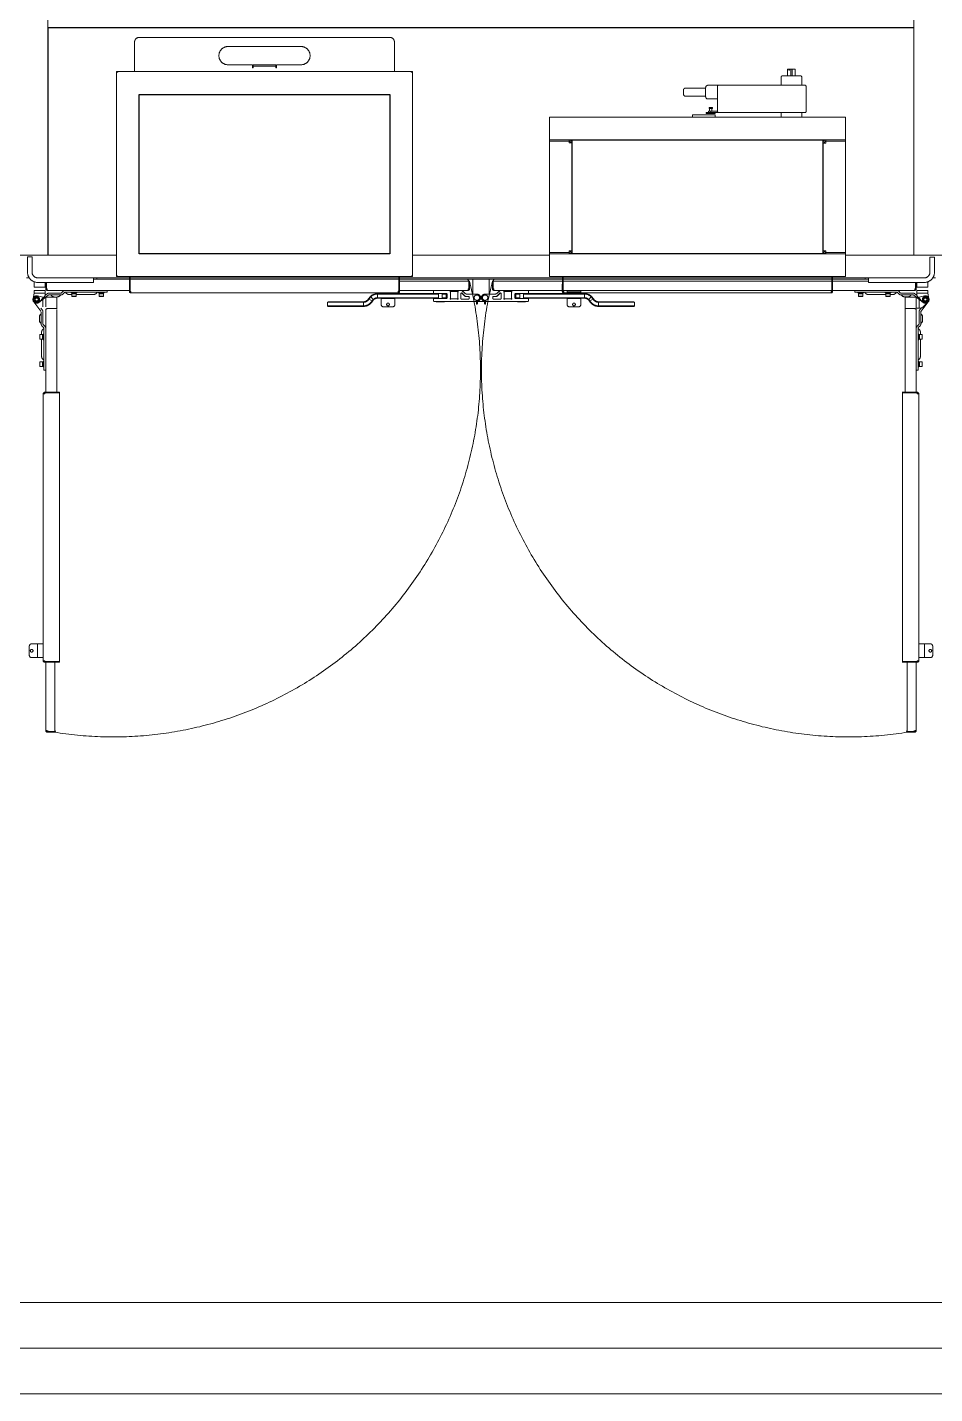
# Model space of a CAD drawing. Extents: x -681219 to -550379, y -242630 to -158199.
# Drawn here: x -578960 to -576969, y -212017 to -209017 of the extents above; entities that cross this region are included whole.
import ezdxf
from ezdxf.lldxf.tags import DXFTag

# ---------------------------------------------------------------- set-up
doc = ezdxf.new("R2010")
doc.units = 0
doc.header["$LTSCALE"] = 1000
doc.linetypes.add('DASHED2', pattern=[9.525, 6.35, -3.175])
doc.layers.get('0').update_dxf_attribs({"linetype": 'CONTINUOUS'})
for name, color, linetype, lineweight in [('famsun', 7, 'CONTINUOUS', 0), ('future', 4, 'DASHED2', 0), ('轴网_轴线', 1, 'CENTER2', 0)]:
    doc.layers.add(name, color=color, linetype=linetype, lineweight=lineweight)
doc.layers.add('interface', color=251, linetype='DASHED2')
tags = doc.linetypes.add('CENTER2', pattern=[28.575, 19.05, -3.175, 3.175, -3.175]).pattern_tags.tags
tags[10:11] = [DXFTag(74, 4), DXFTag(75, 0), DXFTag(340, '0'), DXFTag(46, 0.0), DXFTag(50, 0.0), DXFTag(44, 0.0), DXFTag(45, 0.0)]
tags[8:9] = [DXFTag(74, 4), DXFTag(75, 0), DXFTag(340, '0'), DXFTag(46, 0.0), DXFTag(50, 0.0), DXFTag(44, 0.0), DXFTag(45, 0.0)]
tags[6:7] = [DXFTag(74, 4), DXFTag(75, 0), DXFTag(340, '0'), DXFTag(46, 0.0), DXFTag(50, 0.0), DXFTag(44, 0.0), DXFTag(45, 0.0)]
tags[4:5] = [DXFTag(74, 4), DXFTag(75, 0), DXFTag(340, '0'), DXFTag(46, 0.0), DXFTag(50, 0.0), DXFTag(44, 0.0), DXFTag(45, 0.0)]

# ---------------------------------------------------------------- blocks, each defined once
blk = doc.blocks.new('轴网8FA15DC97FB90233')
at = {"layer": '轴网_轴线'}
blk.add_line((-1200, 15000), (44200, 15000), dxfattribs=at)
blk = doc.blocks.new('GZDH002B0002XY_A_GZDH2200×2-8_V_1', base_point=(8943.5, 57016.5))
at = {"color": 0, "linetype": 'ByBlock', "lineweight": -2}
for p, q in [((13947.4, 55746.2), (13947.4, 55216.2)), ((15847.4, 55746.1), (15847.4, 55216.1)), ((15847.4, 55716.1), (13947.4, 55716.2)), ((13947.4, 55708.2), (13947.9, 55708.7)), ((13947.9, 55715.2), (13947.9, 55216.2)), ((13947.9, 55715.2), (15846.9, 55715.1)), ((13954.4, 55715.2), (13955.4, 55716.2)), ((14027.4, 55716.2), (14027.4, 55715.2)), ((15767.4, 55715.1), (15767.4, 55716.1)), ((15839.4, 55716.1), (15840.4, 55715.1)), ((15846.9, 55715.1), (15846.9, 55216.1)), ((15846.9, 55708.6), (15847.4, 55708.1)), ((14137.4, 55619.2), (14137.4, 55684.2)), ((14147.4, 55694.2), (14697.4, 55694.2)), ((14707.4, 55684.2), (14707.4, 55619.2)), ((14342.4, 55674.2), (14502.4, 55674.2)), ((13947.9, 55636.2), (13947.4, 55636.2)), ((14097.4, 55619.2), (14747.4, 55619.2)), ((14097.4, 55169.2), (14097.4, 55619.2)), ((14396.4, 55634.2), (14342.4, 55634.2)), ((14396.4, 55627.4), (14396.4, 55634.2)), ((14397.4, 55627.4), (14396.4, 55627.4)), ((14397.4, 55634.2), (14397.4, 55627.4)), ((14397.4, 55634.2), (14447.4, 55634.2)), ((14447.4, 55631.2), (14397.4, 55631.2)), ((14447.4, 55634.2), (14447.4, 55627.4)), ((14448.4, 55627.4), (14447.4, 55627.4)), ((14502.4, 55634.2), (14448.4, 55634.2)), ((14448.4, 55627.4), (14448.4, 55634.2)), ((14747.4, 55619.2), (14747.4, 55169.2)), ((15570, 55623.6), (15570, 55609.6)), ((15570.1, 55623.6), (15570.1, 55609.6)), ((15571, 55624.6), (15586, 55624.6)), ((15572.8, 55624.6), (15572.8, 55622.6)), ((15572.8, 55622.6), (15574.2, 55622.6)), ((15574.2, 55622.6), (15574.2, 55624.6)), ((15576.9, 55609.6), (15576.9, 55623.6)), ((15580, 55623.6), (15580, 55609.6)), ((15586.8, 55609.6), (15586.8, 55623.6)), ((15587, 55609.6), (15587, 55623.6)), ((15847.4, 55636.1), (15846.9, 55636.1)), ((15608.5, 55589.1), (15395.3, 55589.1)), ((15556, 55607.6), (15556, 55589.1)), ((15558, 55609.6), (15599, 55609.6)), ((15601, 55589.1), (15601, 55607.6)), ((14147.4, 55569.2), (14697.4, 55569.2)), ((14147.4, 55219.2), (14147.4, 55569.2)), ((14697.4, 55569.2), (14697.4, 55219.2)), ((15341.5, 55578.1), (15341.5, 55570.1)), ((15390.3, 55583.1), (15346.5, 55583.1)), ((15346.5, 55565.1), (15390.3, 55565.1)), ((15390.3, 55584.1), (15390.3, 55564.1)), ((15395.3, 55559.1), (15416.5, 55559.1)), ((15416.5, 55585.3), (15416.5, 55587.1)), ((15416.5, 55585.3), (15416.5, 55574.1)), ((15416.5, 55574.1), (15416.5, 55562.9)), ((15416.5, 55531.1), (15416.5, 55562.9)), ((15610.5, 55587.1), (15610.5, 55531.1)), ((15391.5, 55529.1), (15608.5, 55529.1)), ((15391.5, 55527.1), (15391.5, 55529.1)), ((15416.5, 55532.1), (15396.6, 55532.1)), ((15396.6, 55532.1), (15396.6, 55529.1)), ((15398, 55540.1), (15405, 55540.1)), ((15398, 55540.1), (15398, 55538.1)), ((15398, 55538.1), (15405, 55538.1)), ((15398.8, 55538.1), (15398.8, 55532.1)), ((15401.5, 55529.1), (15401.5, 55532.1)), ((15404.2, 55532.1), (15404.2, 55538.1)), ((15405, 55538.1), (15405, 55540.1)), ((15411.5, 55529.1), (15411.5, 55527.1)), ((15556, 55529.1), (15556, 55519.1)), ((15601, 55519.1), (15601, 55529.1)), ((15697.4, 55519.1), (15047.4, 55519.2)), ((15047.4, 55519.2), (15047.4, 55466.2)), ((15361.5, 55524.1), (15411.5, 55524.1)), ((15361.5, 55524.1), (15361.5, 55519.1)), ((15411.5, 55527.1), (15391.5, 55527.1)), ((15411.5, 55519.1), (15411.5, 55524.1)), ((15697.4, 55519.1), (15697.4, 55466.1)), ((15047.4, 55469.2), (15697.4, 55469.1)), ((15090.6, 55469.2), (15090.6, 55466.2)), ((15097.4, 55469.2), (15097.4, 55219.2)), ((15647.4, 55219.1), (15647.4, 55469.1)), ((15654.2, 55469.1), (15654.2, 55466.1)), ((15047.4, 55466.2), (15047.4, 55466.2)), ((15090.6, 55466.2), (15047.4, 55466.2)), ((15047.4, 55466.2), (15047.4, 55222.2)), ((15047.4, 55466.2), (15090.6, 55466.2)), ((15055.4, 55466.2), (15055.4, 55466.2)), ((15071.4, 55466.2), (15071.4, 55466.2)), ((15090.6, 55462.4), (15090.6, 55466.2)), ((15097.4, 55462.4), (15090.6, 55462.4)), ((15654.2, 55462.3), (15647.4, 55462.3)), ((15654.2, 55466.1), (15697.4, 55466.1)), ((15697.4, 55466.1), (15654.2, 55466.1)), ((15654.2, 55466.1), (15654.2, 55462.3)), ((15673.4, 55466.1), (15673.4, 55466.1)), ((15689.4, 55466.1), (15689.4, 55466.1)), ((15697.4, 55466.1), (15697.4, 55466.1)), ((15697.4, 55222.1), (15697.4, 55466.1)), ((13947.4, 55296.2), (13947.9, 55296.2)), ((15846.9, 55296.1), (15847.4, 55296.1)), ((14097.4, 55216.2), (9897.4, 55216.5)), ((13902.4, 55179.2), (13902.4, 55212.2)), ((13902.4, 55212.2), (13912.4, 55212.2)), ((13912.4, 55179.2), (13912.4, 55212.2)), ((13947.9, 55223.7), (13947.4, 55224.2)), ((14697.4, 55219.2), (14147.4, 55219.2)), ((14747.4, 55216.2), (15047.4, 55216.2)), ((15090.6, 55222.2), (15047.4, 55222.2)), ((15047.4, 55222.2), (15090.6, 55222.2)), ((15047.4, 55222.2), (15047.4, 55222.2)), ((15047.4, 55219.2), (15047.4, 55222.2)), ((15047.4, 55219.2), (15047.4, 55212.4)), ((15697.4, 55219.1), (15047.4, 55219.2)), ((15047.4, 55212.4), (15047.4, 55219.2)), ((15047.4, 55216.2), (15047.4, 55216.2)), ((15047.4, 55169.2), (15047.4, 55212.4)), ((15047.4, 55212.4), (15047.4, 55169.2)), ((15055.4, 55222.2), (15055.4, 55222.2)), ((15071.4, 55222.2), (15071.4, 55222.2)), ((15090.6, 55222.2), (15090.6, 55226)), ((15090.6, 55226), (15097.4, 55226)), ((15090.6, 55219.2), (15090.6, 55222.2)), ((15647.4, 55225.9), (15654.2, 55225.9)), ((15654.2, 55225.9), (15654.2, 55222.1)), ((15654.2, 55219.1), (15654.2, 55222.1)), ((15697.4, 55222.1), (15654.2, 55222.1)), ((15654.2, 55222.1), (15697.4, 55222.1)), ((15673.4, 55222.1), (15673.4, 55222.1)), ((15689.4, 55222.1), (15689.4, 55222.1)), ((15697.4, 55222.1), (15697.4, 55222.1)), ((15697.4, 55219.1), (15697.4, 55222.1)), ((15697.4, 55212.3), (15697.4, 55219.1)), ((15697.4, 55216.1), (16097.4, 55216.1)), ((15697.4, 55169.1), (15697.4, 55212.3)), ((15847.4, 55224.1), (15846.9, 55223.6)), ((15882.4, 55212.1), (15882.4, 55179.1)), ((15882.4, 55212.1), (15892.4, 55212.1)), ((15892.4, 55212.1), (15892.4, 55179.1)), ((14747.4, 55169.2), (14097.4, 55169.2)), ((14125.9, 55169.2), (14125.9, 55136.7)), ((14125.9, 55169.2), (14125.9, 55136.7)), ((14127.4, 55169.2), (14127.4, 55136.7)), ((14127.4, 55169.2), (14127.4, 55136.7)), ((14127.4, 55136.7), (14127.4, 55169.2)), ((14127.4, 55169.2), (14127.4, 55136.7)), ((14127.4, 55169.2), (14127.4, 55136.7)), ((14717.3, 55169.3), (14717.4, 55136.8)), ((14717.3, 55169.2), (14717.3, 55136.7)), ((14717.4, 55136.8), (14717.4, 55169.3)), ((14717.4, 55136.7), (14717.4, 55169.2)), ((14718.9, 55136.8), (14718.9, 55169.3)), ((14718.9, 55169.3), (14718.9, 55136.8)), ((14718.9, 55136.7), (14718.9, 55169.2)), ((15047.4, 55169.2), (15697.4, 55169.1)), ((15075.9, 55169.2), (15075.8, 55136.7)), ((15075.8, 55136.7), (15075.9, 55169.2)), ((15077.3, 55136.7), (15077.4, 55169.2)), ((15077.4, 55169.2), (15077.4, 55136.7)), ((15667.3, 55136.6), (15667.4, 55169.1)), ((15667.3, 55169.1), (15667.3, 55136.6)), ((15667.4, 55169.1), (15667.3, 55136.6)), ((15668.9, 55169.1), (15668.8, 55136.6)), ((13906.4, 55166.2), (13900.4, 55166.2)), ((13917.4, 55157.7), (13917.4, 55146.2)), ((13917.4, 55146.2), (13941.4, 55146.2)), ((13917.4, 55138.7), (13917.4, 55132.7)), ((13941.4, 55138.7), (13917.4, 55138.7)), ((13925.4, 55166.2), (15075.9, 55166.2)), ((13925.4, 55156.2), (14046.9, 55156.2)), ((13941.4, 55146.2), (13941.4, 55156.2)), ((13941.4, 55130.8), (13941.4, 55138.7)), ((13942.4, 55156.2), (13942.4, 55142.2)), ((13942.4, 55142.2), (13943.9, 55142.2)), ((13943.9, 55156.2), (13943.9, 55142.2)), ((13943.9, 55142.2), (13943.9, 55156.2)), ((13945.9, 55142.2), (13943.9, 55142.2)), ((13945.9, 55142.2), (13945.9, 55138.7)), ((13945.9, 55138.7), (14125.9, 55138.7)), ((14046.9, 55156.2), (14046.9, 55166.2)), ((14046.9, 55166.2), (14046.9, 55156.2)), ((14046.9, 55163.2), (15075.9, 55163.2)), ((14054.4, 55163.2), (14054.4, 55166.2)), ((14077.4, 55134.7), (14077.4, 55138.7)), ((14127.4, 55138.7), (14127.4, 55138.7)), ((14717.3, 55166.3), (14717.4, 55166.3)), ((14717.3, 55163.3), (14717.4, 55163.3)), ((14717.3, 55138.7), (14717.4, 55138.7)), ((14718.9, 55166.3), (15758.4, 55166.3)), ((14718.9, 55163.3), (15730.4, 55163.3)), ((14718.9, 55158.7), (14870.8, 55158.7)), ((14718.9, 55138.7), (14868.9, 55138.7)), ((14793.4, 55138.2), (14793.4, 55132.2)), ((14855.6, 55138.7), (14862.5, 55131.8)), ((14862.9, 55132.2), (14856.4, 55138.7)), ((14870, 55160.7), (14868.1, 55163.2)), ((14868.9, 55142.2), (14868.9, 55138.7)), ((14870.8, 55142.2), (14868.9, 55142.2)), ((14870.8, 55158.7), (14870.8, 55142.2)), ((14872.4, 55158.7), (14870.9, 55158.7)), ((14870.9, 55142.2), (14870.9, 55158.7)), ((14872.4, 55142.2), (14870.9, 55142.2)), ((14872.4, 55142.2), (14872.4, 55158.7)), ((14879.4, 55163.2), (14879.4, 55130.7)), ((14915.4, 55163.2), (14915.4, 55130.7)), ((14922.4, 55158.7), (14923.4, 55158.7)), ((14922.4, 55158.7), (14922.4, 55142.2)), ((14922.4, 55142.2), (14923.9, 55142.2)), ((14923.4, 55145.7), (14923.4, 55158.3)), ((14923.9, 55158.7), (15747.8, 55158.7)), ((14923.9, 55142.2), (14923.9, 55158.7)), ((14923.9, 55143.8), (14923.9, 55142.2)), ((14925.9, 55142.2), (14923.9, 55142.2)), ((14924.2, 55160.7), (14926.1, 55163.2)), ((14925.9, 55142.2), (14925.9, 55138.7)), ((14925.9, 55138.7), (15848.9, 55138.7)), ((14938.4, 55138.7), (14931.8, 55132.2)), ((14932.2, 55131.8), (14939.1, 55138.7)), ((15001.4, 55132.2), (15001.4, 55138.2)), ((15077.4, 55166.2), (15077.4, 55166.2)), ((15077.4, 55163.2), (15077.4, 55163.2)), ((15086.4, 55138.7), (15086.4, 55131.7)), ((15116.4, 55138.7), (15116.4, 55131.7)), ((15667.4, 55166.1), (15667.3, 55166.1)), ((15667.4, 55163.1), (15667.3, 55163.1)), ((15869.4, 55166.1), (15668.9, 55166.1)), ((15747.8, 55163.1), (15668.9, 55163.1)), ((15717.4, 55138.7), (15717.4, 55134.7)), ((15740.4, 55166.1), (15740.4, 55163.1)), ((15747.8, 55166.1), (15747.8, 55156.1)), ((15747.8, 55156.1), (15869.4, 55156.1)), ((15848.9, 55142.2), (15848.9, 55138.7)), ((15850.8, 55142.2), (15848.9, 55142.2)), ((15850.8, 55156.2), (15850.8, 55142.2)), ((15850.9, 55142.2), (15850.9, 55156.2)), ((15852.4, 55142.2), (15850.9, 55142.2)), ((15852.4, 55142.2), (15852.4, 55156.2)), ((15853.4, 55156.2), (15853.4, 55146.2)), ((15853.4, 55146.2), (15877.4, 55146.2)), ((15877.4, 55138.7), (15853.4, 55138.7)), ((15853.4, 55130.8), (15853.4, 55138.7)), ((15877.4, 55146.2), (15877.4, 55157.7)), ((15877.4, 55132.7), (15877.4, 55138.7)), ((15894.4, 55166.1), (15888.3, 55166.1)), ((13917.4, 55132.7), (13914.6, 55120.5)), ((13917.4, 55132.7), (13941.4, 55132.7)), ((13918.9, 55118.7), (13920.6, 55121.7)), ((13920.6, 55115.7), (13918.9, 55118.7)), ((13920.6, 55121.7), (13924.1, 55121.7)), ((13924.1, 55115.7), (13920.6, 55115.7)), ((13924.1, 55121.7), (13925.8, 55118.7)), ((13925.8, 55118.7), (13924.1, 55115.7)), ((13947.8, 55128.3), (13927.2, 55112.4)), ((13928.1, 55113.1), (13938.5, 55123.8)), ((13945.4, 55131.5), (13941, 55128.1)), ((13975.9, 55132.7), (13949, 55132.7)), ((13975.9, 55128.7), (13949, 55128.7)), ((13980.9, 55137), (13977.3, 55133.3)), ((13983.8, 55134.1), (13980.1, 55130.5)), ((14077.4, 55134.7), (13985.2, 55134.7)), ((13999.5, 55129.7), (13994, 55129.7)), ((13998.5, 55133.1), (13998.5, 55134.7)), ((14010.5, 55133.1), (13998.5, 55133.1)), ((14009.5, 55131.5), (13999.5, 55131.5)), ((13999.5, 55126.1), (13999.5, 55131.5)), ((14009.5, 55126.1), (13999.5, 55126.1)), ((14000.5, 55125.5), (13999.5, 55126.1)), ((13999.8, 55131.5), (13999.8, 55131.8)), ((14008.4, 55125.5), (14000.5, 55125.5)), ((14009.5, 55126.1), (14008.4, 55125.5)), ((14009.1, 55133.1), (14009.1, 55131.5)), ((14009.5, 55131.5), (14009.5, 55126.1)), ((14047.3, 55129.7), (14009.5, 55129.7)), ((14010.5, 55134.7), (14010.5, 55133.1)), ((14058.5, 55133.1), (14058.5, 55134.7)), ((14070.5, 55133.1), (14058.5, 55133.1)), ((14059.5, 55126.1), (14059.5, 55131.5)), ((14069.5, 55131.5), (14059.5, 55131.5)), ((14069.5, 55126.1), (14059.5, 55126.1)), ((14060.5, 55125.5), (14059.5, 55126.1)), ((14059.8, 55131.5), (14059.8, 55131.8)), ((14068.4, 55125.5), (14060.5, 55125.5)), ((14069.5, 55126.1), (14068.4, 55125.5)), ((14069.1, 55133.1), (14069.1, 55131.5)), ((14069.5, 55131.5), (14069.5, 55126.1)), ((14070.5, 55134.7), (14070.5, 55133.1)), ((14125.9, 55136.7), (14127.4, 55136.7)), ((14125.9, 55136.7), (14127.4, 55136.7)), ((14129.4, 55136.7), (14127.4, 55136.7)), ((14129.4, 55136.7), (14127.4, 55136.7)), ((14129.4, 55136.7), (14129.4, 55133.2)), ((14129.4, 55136.7), (14129.4, 55133.2)), ((14715.4, 55133.3), (14129.4, 55133.2)), ((14715.4, 55133.2), (14129.4, 55133.2)), ((14561.8, 55113.7), (14560.8, 55112.7)), ((14560.8, 55112.7), (14639.2, 55112.7)), ((14560.8, 55112.7), (14560.8, 55104.7)), ((14639.3, 55113.7), (14561.8, 55113.7)), ((14639.3, 55112.7), (14639.3, 55104.7)), ((14654.9, 55125.7), (14650.5, 55120.2)), ((14651.4, 55119.7), (14650.5, 55120.2)), ((14651.4, 55119.7), (14655.5, 55124.9)), ((14651.4, 55119.7), (14658.3, 55115.7)), ((14655.5, 55124.9), (14654.9, 55125.7)), ((14660.9, 55119), (14655.5, 55124.9)), ((14660.9, 55119), (14658.3, 55115.7)), ((14659.2, 55115.2), (14661.6, 55118.3)), ((14821.4, 55131.7), (14670.4, 55131.7)), ((14670.4, 55130.7), (14670.4, 55131.7)), ((14670.4, 55122.7), (14670.4, 55130.7)), ((14670.4, 55130.7), (14804.4, 55130.7)), ((14804.4, 55122.7), (14670.4, 55122.7)), ((14670.4, 55122.7), (14670.4, 55121.7)), ((14670.4, 55121.7), (14804.4, 55121.7)), ((14678.4, 55133.2), (14678.4, 55131.7)), ((14678.4, 55107.7), (14678.4, 55121.7)), ((14708.4, 55120.7), (14678.4, 55120.7)), ((14708.4, 55133.2), (14708.4, 55131.7)), ((14708.4, 55121.7), (14708.4, 55107.7)), ((14717.4, 55136.8), (14715.4, 55136.8)), ((14715.4, 55134.8), (14715.4, 55136.8)), ((14715.4, 55136.8), (14715.4, 55133.3)), ((14717.3, 55136.7), (14715.4, 55136.7)), ((14715.4, 55136.7), (14715.4, 55133.2)), ((14715.4, 55134.8), (14715.4, 55133.3)), ((14718.9, 55136.8), (14717.4, 55136.8)), ((14718.9, 55136.7), (14717.4, 55136.7)), ((14793.4, 55120.7), (14793.4, 55115.2)), ((14821.4, 55121.2), (14793.9, 55121.2)), ((14793.9, 55114.7), (14888.4, 55114.7)), ((14799.4, 55114.2), (14799.9, 55114.7)), ((14817.3, 55114.2), (14799.4, 55114.2)), ((14799.4, 55113.7), (14799.4, 55114.2)), ((14817.3, 55113.7), (14799.4, 55113.7)), ((14804.4, 55121.2), (14804.4, 55131.7)), ((14812.4, 55131.7), (14812.4, 55121.2)), ((14812.4, 55130.7), (14820.8, 55130.7)), ((14820.8, 55122.7), (14812.4, 55122.7)), ((14812.4, 55121.7), (14819.8, 55121.7)), ((14816.8, 55114.7), (14817.3, 55114.2)), ((14817.3, 55114.2), (14817.3, 55113.7)), ((14820.8, 55130.7), (14819.8, 55131.7)), ((14820.8, 55122.7), (14819.8, 55121.7)), ((14820.8, 55122.7), (14820.8, 55130.7)), ((14823.4, 55129.7), (14823.4, 55123.2)), ((14829.4, 55135.7), (14829.4, 55136.7)), ((14829.4, 55119.7), (14829.4, 55120.7)), ((14829.9, 55137.2), (14830.9, 55137.2)), ((14830.9, 55119.2), (14829.9, 55119.2)), ((14830.4, 55136.2), (14830.4, 55120.2)), ((14846.4, 55136.2), (14830.4, 55136.2)), ((14830.4, 55120.2), (14846.4, 55120.2)), ((14845.9, 55137.2), (14846.9, 55137.2)), ((14846.9, 55119.2), (14845.9, 55119.2)), ((14846.4, 55120.2), (14846.4, 55136.2)), ((14847.4, 55136.7), (14847.4, 55135.7)), ((14847.4, 55120.7), (14847.4, 55119.7)), ((14853.4, 55120.7), (14853.4, 55132.2)), ((14870.4, 55119.7), (14854.4, 55119.7)), ((14855.1, 55132.9), (14862, 55126)), ((14862.3, 55126.4), (14855.4, 55133.3)), ((14862.7, 55125.7), (14870.4, 55125.7)), ((14888.4, 55130.7), (14866.4, 55130.7)), ((14871.4, 55124.7), (14871.4, 55120.7)), ((14910.4, 55114.2), (14884.4, 55114.2)), ((14887.3, 55114.2), (14887.3, 55112.8)), ((14887.3, 55112.7), (14887.3, 55109.7)), ((14889.4, 55112.8), (14889.4, 55114.2)), ((14889.4, 55112.8), (14889.5, 55112.7)), ((14889.5, 55112.7), (14889.5, 55109.7)), ((14905.3, 55114.2), (14905.3, 55112.8)), ((14905.3, 55112.7), (14905.3, 55112.8)), ((14905.3, 55112.7), (14905.3, 55109.7)), ((14928.3, 55130.7), (14906.4, 55130.7)), ((14906.4, 55114.7), (15000.9, 55114.7)), ((14907.4, 55112.8), (14907.4, 55114.2)), ((14907.4, 55112.8), (14907.5, 55112.7)), ((14907.5, 55112.7), (14907.5, 55109.7)), ((14923.4, 55120.7), (14923.4, 55124.7)), ((14924.4, 55125.7), (14932, 55125.7)), ((14940.4, 55119.7), (14924.4, 55119.7)), ((14939.3, 55133.3), (14932.4, 55126.4)), ((14932.7, 55126), (14939.6, 55132.9)), ((14941.4, 55132.2), (14941.4, 55120.7)), ((14947.4, 55136.7), (14947.4, 55135.7)), ((14947.4, 55120.7), (14947.4, 55119.7)), ((14948.9, 55137.2), (14947.9, 55137.2)), ((14947.9, 55119.2), (14948.9, 55119.2)), ((14948.4, 55120.2), (14948.4, 55136.2)), ((14948.4, 55136.2), (14964.4, 55136.2)), ((14964.4, 55120.2), (14948.4, 55120.2)), ((14964.9, 55137.2), (14963.9, 55137.2)), ((14963.9, 55119.2), (14964.9, 55119.2)), ((14964.4, 55136.2), (14964.4, 55120.2)), ((14965.4, 55135.7), (14965.4, 55136.7)), ((14965.4, 55119.7), (14965.4, 55120.7)), ((14971.4, 55123.2), (14971.4, 55129.7)), ((14973.4, 55131.7), (15124.3, 55131.7)), ((15000.9, 55121.2), (14973.4, 55121.2)), ((14973.9, 55130.7), (14974.9, 55131.7)), ((14973.9, 55130.7), (14982.4, 55130.7)), ((14973.9, 55130.7), (14973.9, 55122.7)), ((14982.4, 55122.7), (14973.9, 55122.7)), ((14973.9, 55122.7), (14974.9, 55121.7)), ((14974.9, 55121.7), (14982.4, 55121.7)), ((14977.4, 55114.2), (14977.9, 55114.7)), ((14977.4, 55113.7), (14977.4, 55114.2)), ((14995.3, 55114.2), (14977.4, 55114.2)), ((14995.3, 55113.7), (14977.4, 55113.7)), ((14982.4, 55121.2), (14982.4, 55131.7)), ((14990.4, 55131.7), (14990.4, 55121.2)), ((14990.4, 55130.7), (15124.3, 55130.7)), ((15124.3, 55122.7), (14990.4, 55122.7)), ((14990.4, 55121.7), (15124.3, 55121.7)), ((14994.8, 55114.7), (14995.3, 55114.2)), ((14995.3, 55114.2), (14995.3, 55113.7)), ((15001.4, 55115.2), (15001.4, 55120.7)), ((15075.8, 55136.7), (15077.3, 55136.7)), ((15077.4, 55136.7), (15079.3, 55136.7)), ((15079.3, 55134.6), (15079.3, 55136.7)), ((15079.3, 55136.7), (15079.3, 55133.2)), ((15079.3, 55134.7), (15079.3, 55133.2)), ((15079.3, 55133.2), (15665.3, 55133.1)), ((15086.4, 55135.7), (15116.4, 55135.7)), ((15086.4, 55107.7), (15086.4, 55121.7)), ((15116.4, 55120.7), (15086.4, 55120.7)), ((15087.8, 55135), (15088.6, 55135.7)), ((15087.8, 55134.7), (15087.8, 55135)), ((15087.8, 55135), (15115, 55135)), ((15087.8, 55134.7), (15115, 55134.7)), ((15098.1, 55135.7), (15099, 55135)), ((15099, 55135), (15099, 55134.7)), ((15103.8, 55135), (15104.6, 55135.7)), ((15103.8, 55134.7), (15103.8, 55135)), ((15114.1, 55135.7), (15115, 55135)), ((15115, 55135), (15115, 55134.7)), ((15116.4, 55121.7), (15116.4, 55107.7)), ((15124.3, 55131.7), (15124.3, 55130.7)), ((15124.3, 55122.7), (15124.3, 55130.7)), ((15124.3, 55122.7), (15124.3, 55121.7)), ((15133.1, 55118.3), (15133.8, 55119)), ((15133.1, 55118.3), (15135.5, 55115.2)), ((15133.8, 55119), (15139.2, 55124.9)), ((15136.4, 55115.7), (15133.8, 55119)), ((15143.3, 55119.7), (15136.4, 55115.7)), ((15139.8, 55125.7), (15139.2, 55124.9)), ((15139.2, 55124.9), (15143.3, 55119.7)), ((15144.2, 55120.2), (15139.8, 55125.7)), ((15144.2, 55120.2), (15143.3, 55119.7)), ((15232.9, 55113.7), (15155.5, 55113.7)), ((15155.5, 55112.7), (15233.9, 55112.7)), ((15155.5, 55112.7), (15155.5, 55104.7)), ((15232.9, 55113.7), (15233.9, 55112.7)), ((15233.9, 55104.7), (15233.9, 55112.7)), ((15665.3, 55136.6), (15667.3, 55136.6)), ((15665.3, 55136.6), (15665.3, 55133.1)), ((15668.8, 55136.6), (15667.3, 55136.6)), ((15717.4, 55134.7), (15809.5, 55134.7)), ((15724.3, 55133.1), (15724.3, 55134.7)), ((15736.3, 55133.1), (15724.3, 55133.1)), ((15725.3, 55126.1), (15725.3, 55131.5)), ((15735.3, 55131.5), (15725.3, 55131.5)), ((15726.3, 55125.5), (15725.3, 55126.1)), ((15735.3, 55126.1), (15725.3, 55126.1)), ((15725.6, 55131.5), (15725.6, 55133.1)), ((15734.2, 55125.5), (15726.3, 55125.5)), ((15735.3, 55126.1), (15734.2, 55125.5)), ((15734.9, 55133.1), (15734.9, 55132.9)), ((15735.3, 55131.5), (15735.3, 55126.1)), ((15736.3, 55134.7), (15736.3, 55133.1)), ((15785.3, 55129.7), (15747.4, 55129.7)), ((15784.3, 55133.1), (15784.3, 55134.7)), ((15796.3, 55133.1), (15784.3, 55133.1)), ((15795.3, 55131.5), (15785.3, 55131.5)), ((15785.3, 55126.1), (15785.3, 55131.5)), ((15795.3, 55126.1), (15785.3, 55126.1)), ((15786.3, 55125.5), (15785.3, 55126.1)), ((15785.6, 55131.5), (15785.6, 55133.1)), ((15794.2, 55125.5), (15786.3, 55125.5)), ((15795.3, 55126.1), (15794.2, 55125.5)), ((15794.9, 55133.1), (15794.9, 55132.9)), ((15795.3, 55131.5), (15795.3, 55126.1)), ((15800.7, 55129.7), (15795.3, 55129.7)), ((15796.3, 55134.7), (15796.3, 55133.1)), ((15810.9, 55134.1), (15814.6, 55130.5)), ((15813.8, 55137), (15817.4, 55133.3)), ((15818.8, 55132.7), (15845.7, 55132.7)), ((15818.8, 55128.7), (15845.7, 55128.7)), ((15833.6, 55124.7), (15827.1, 55124.7)), ((15846.9, 55128.3), (15867.5, 55112.4)), ((15849.3, 55131.5), (15853.7, 55128.1)), ((15853.4, 55132.7), (15877.4, 55132.7)), ((15866.6, 55113.1), (15856.2, 55123.8)), ((15870.6, 55121.7), (15868.9, 55118.7)), ((15868.9, 55118.7), (15870.6, 55115.7)), ((15870.6, 55121.7), (15874.1, 55121.7)), ((15874.1, 55115.7), (15870.6, 55115.7)), ((15874.1, 55121.7), (15875.8, 55118.7)), ((15875.8, 55118.7), (15874.1, 55115.7)), ((15877.4, 55132.7), (15880.1, 55120.5)), ((14639.2, 55104.7), (14560.8, 55104.7)), ((14561.8, 55103.7), (14560.8, 55104.7)), ((14561.8, 55103.7), (14639.3, 55103.7)), ((14703.4, 55102.7), (14683.4, 55102.7)), ((15111.4, 55102.7), (15091.4, 55102.7)), ((15233.9, 55104.7), (15155.5, 55104.7)), ((15155.5, 55103.7), (15232.9, 55103.7)), ((15232.9, 55103.7), (15233.9, 55104.7))]:
    blk.add_line(p, q, dxfattribs=at)
for centre, radius in [((13922.4, 55118.7), 6.5), ((13922.4, 55118.7), 5.11), ((14693.4, 55107.9), 3), ((14888.4, 55122.7), 6), ((14906.4, 55122.7), 6), ((15101.4, 55107.9), 3), ((15872.4, 55118.7), 6.5), ((15872.4, 55118.7), 5.11)]:
    blk.add_circle(centre, radius, dxfattribs=at)
for centre, radius, start, end in [((14147.4, 55684.2), 10, 89.996, 179.996), ((14697.4, 55684.2), 10, 359.996, 89.996), ((14342.4, 55654.2), 20, 89.996, 269.996), ((14502.4, 55654.2), 20, 269.996, 89.996), ((14102.4, 55614.2), 5, 89.996, 179.996), ((14742.4, 55614.2), 5, 359.996, 89.996), ((15571, 55623.6), 1, 89.996, 179.996), ((15586, 55623.6), 1, 359.996, 89.996), ((15395.3, 55584.1), 5, 89.996, 179.996), ((15418.5, 55587.1), 2, 89.996, 179.996), ((15558, 55607.6), 2, 89.996, 179.996), ((15599, 55607.6), 2, 359.996, 89.996), ((15608.5, 55587.1), 2, 359.996, 89.996), ((15346.5, 55578.1), 5, 89.996, 179.996), ((15346.5, 55570.1), 5, 179.996, 269.996), ((15395.3, 55564.1), 5, 179.996, 269.996), ((15418.5, 55531.1), 2, 179.996, 269.996), ((15608.5, 55531.1), 2, 269.996, 359.996), ((15090.6, 55462.4), 6.8, 359.996, 89.996), ((15099.4, 55467.2), 2, 89.996, 179.996), ((15645.4, 55467.1), 2, 359.996, 89.996), ((15654.2, 55462.3), 6.8, 89.996, 179.996), ((15090.6, 55462.4), 3.8, 359.996, 89.996), ((15654.2, 55462.3), 3.8, 89.996, 179.996), ((15090.6, 55226), 3.8, 269.996, 359.996), ((15090.6, 55226), 6.8, 269.996, 359.996), ((15654.2, 55225.9), 6.8, 179.996, 269.996), ((15654.2, 55225.9), 3.8, 179.996, 269.996), ((13925.4, 55179.2), 23, 179.996, 269.996), ((13925.4, 55179.2), 13, 179.996, 269.996), ((14102.4, 55174.2), 5, 179.996, 269.996), ((14742.4, 55174.2), 5, 269.996, 359.996), ((15869.4, 55179.1), 13, 269.996, 359.996), ((15869.4, 55179.1), 23, 269.996, 359.996), ((13945.9, 55142.2), 3.5, 180, 270), ((13945.9, 55142.2), 2, 180, 270), ((13985.2, 55132.7), 6, 90, 135), ((14793.9, 55138.2), 0.5, 90, 180), ((14868.9, 55142.2), 2, 270, 0), ((14868.9, 55142.2), 3.5, 270, 0), ((14866.9, 55158.3), 4, 0, 37.2538), ((14925.9, 55142.2), 3.5, 180, 270), ((14927.4, 55158.3), 4, 142.7462, 180), ((14927.4, 55145.7), 4, 180, 209.0141), ((14925.9, 55142.2), 2, 180, 270), ((15000.9, 55138.2), 0.5, 0, 90), ((15809.5, 55132.7), 6, 45, 90), ((15848.9, 55142.2), 3.5, 270, 0), ((15848.9, 55142.2), 2, 270, 0), ((13922.4, 55118.7), 8, 77.0968, 315.6673), ((13931.4, 55130.8), 10, 315.6673, 0), ((13949, 55126.7), 6, 90, 127.7269), ((13949, 55126.7), 2, 90, 127.7269), ((13953.4, 55128.2), 0.5, 35.3765, 90), ((13961.1, 55133.7), 9, 215.3765, 270), ((13967.6, 55133.7), 9, 270, 324.6235), ((13975.4, 55128.2), 0.5, 90, 144.6235), ((13975.9, 55134.7), 2, 270, 315), ((13975.9, 55134.7), 6, 270, 315), ((13985.2, 55132.7), 2, 90, 135), ((13985.7, 55134.2), 0.5, 28.2737, 90), ((13994, 55138.7), 9, 208.2737, 270), ((14004.5, 55131.8), 4.65, 162.9207, 182.8884), ((14004.5, 55132.9), 4.65, 177.1116, 197.0793), ((14047.3, 55138.7), 9, 270, 331.7263), ((14055.7, 55134.2), 0.5, 90, 151.7263), ((14064.5, 55131.8), 4.65, 162.9207, 182.8884), ((14064.5, 55132.9), 4.65, 177.1116, 197.0793), ((14129.4, 55136.7), 3.5, 180, 270), ((14129.4, 55136.7), 3.5, 180.004, 270.004), ((14129.4, 55136.7), 2, 180.004, 270.004), ((14129.4, 55136.7), 2, 180.004, 270.004), ((14129.4, 55136.7), 2, 180, 270), ((14639.3, 55126.7), 13, 270.0234, 329.9989), ((14639.3, 55126.7), 14, 269.9972, 330.0015), ((14639.3, 55126.7), 22, 270.0002, 330), ((14639.3, 55126.7), 23, 270.0092, 330.0001), ((14670.4, 55108.7), 23, 89.988, 132.5995), ((14670.4, 55108.7), 22, 90, 132.6181), ((14670.4, 55108.7), 14, 89.9949, 132.6323), ((14670.4, 55108.7), 13, 90.0001, 132.5858), ((14683.4, 55107.7), 5, 180, 270), ((14703.4, 55107.7), 5, 270, 0), ((14715.4, 55136.8), 3.5, 270.004, 0.004), ((14715.4, 55136.8), 3.5, 270.004, 0.004), ((14715.4, 55136.8), 2, 270.004, 0.004), ((14715.4, 55136.7), 2, 270, 0), ((14715.4, 55136.7), 3.5, 270, 0), ((14793.9, 55132.2), 0.5, 180, 270), ((14793.9, 55120.7), 0.5, 90, 180), ((14793.9, 55115.2), 0.5, 180, 270), ((14821.4, 55129.7), 2, 0, 90), ((14821.4, 55123.2), 2, 270, 0), ((14829.9, 55136.7), 0.5, 90, 180), ((14829.9, 55135.7), 0.5, 180, 270), ((14829.9, 55120.7), 0.5, 90, 180), ((14829.9, 55119.7), 0.5, 180, 270), ((14829.9, 55134.7), 0.5, 0, 90), ((14829.9, 55121.7), 0.5, 270, 0), ((14830.9, 55136.7), 0.5, 0, 90), ((14830.9, 55119.7), 0.5, 270, 0), ((14831.9, 55136.7), 0.5, 180, 270), ((14831.9, 55119.7), 0.5, 90, 180), ((14844.9, 55136.7), 0.5, 270, 0), ((14844.9, 55119.7), 0.5, 0, 90), ((14845.9, 55136.7), 0.5, 90, 180), ((14845.9, 55119.7), 0.5, 180, 270), ((14846.9, 55134.7), 0.5, 90, 180), ((14846.9, 55121.7), 0.5, 180, 270), ((14846.9, 55136.7), 0.5, 0, 90), ((14846.9, 55135.7), 0.5, 270, 0), ((14846.9, 55120.7), 0.5, 0, 90), ((14846.9, 55119.7), 0.5, 270, 0), ((14854.4, 55132.2), 1, 45, 180), ((14854.4, 55120.7), 1, 180, 270), ((14862.7, 55126.7), 1, 225, 270), ((14866.4, 55135.7), 5, 225, 270), ((14870.4, 55124.7), 1, 0, 90), ((14870.4, 55120.7), 1, 270, 0), ((14884.4, 55119.2), 5, 244.1581, 270), ((14888.4, 55109.7), 1.1, 180, 0), ((14888.4, 55122.7), 8, 270, 90), ((14906.4, 55122.7), 8, 90, 270), ((14906.4, 55109.7), 1.1, 180, 0), ((14910.4, 55119.2), 5, 270, 295.8419), ((14924.4, 55124.7), 1, 90, 180), ((14924.4, 55120.7), 1, 180, 270), ((14928.3, 55135.7), 5, 270, 315), ((14932, 55126.7), 1, 270, 315), ((14940.4, 55132.2), 1, 0, 135), ((14940.4, 55120.7), 1, 270, 0), ((14947.9, 55136.7), 0.5, 90, 180), ((14947.9, 55135.7), 0.5, 180, 270), ((14947.9, 55120.7), 0.5, 90, 180), ((14947.9, 55119.7), 0.5, 180, 270), ((14947.9, 55134.7), 0.5, 0, 90), ((14947.9, 55121.7), 0.5, 270, 0), ((14948.9, 55136.7), 0.5, 0, 90), ((14948.9, 55119.7), 0.5, 270, 0), ((14949.9, 55136.7), 0.5, 180, 270), ((14949.9, 55119.7), 0.5, 90, 180), ((14962.9, 55136.7), 0.5, 270, 0), ((14962.9, 55119.7), 0.5, 0, 90), ((14963.9, 55136.7), 0.5, 90, 180), ((14963.9, 55119.7), 0.5, 180, 270), ((14964.9, 55134.7), 0.5, 90, 180), ((14964.9, 55121.7), 0.5, 180, 270), ((14964.9, 55136.7), 0.5, 0, 90), ((14964.9, 55135.7), 0.5, 270, 0), ((14964.9, 55120.7), 0.5, 0, 90), ((14964.9, 55119.7), 0.5, 270, 0), ((14973.4, 55129.7), 2, 90, 180), ((14973.4, 55123.2), 2, 180, 270), ((15000.9, 55132.2), 0.5, 270, 0), ((15000.9, 55120.7), 0.5, 0, 90), ((15000.9, 55115.2), 0.5, 270, 0), ((15079.3, 55136.7), 3.5, 179.996, 269.996), ((15079.3, 55136.7), 3.5, 179.996, 269.996), ((15079.3, 55136.7), 2, 179.996, 269.996), ((15091.4, 55107.7), 5, 180, 270), ((15111.4, 55107.7), 5, 270, 0), ((15124.3, 55108.7), 23, 47.3893, 90.012), ((15124.3, 55108.7), 22, 47.3824, 89.9998), ((15124.3, 55108.7), 14, 47.3756, 90.019), ((15124.3, 55108.7), 13, 47.4143, 89.9999), ((15155.5, 55126.7), 23, 210, 270), ((15155.5, 55126.7), 22, 210.0093, 270.0125), ((15155.5, 55126.7), 14, 209.9958, 270.0022), ((15155.5, 55126.7), 13, 210.0022, 269.9947), ((15665.3, 55136.6), 2, 269.996, 359.996), ((15665.3, 55136.6), 2, 269.996, 359.996), ((15665.3, 55136.6), 3.5, 269.996, 359.996), ((15730.3, 55131.8), 4.65, 357.1116, 17.0793), ((15730.3, 55132.9), 4.65, 342.9207, 2.8884), ((15739, 55134.2), 0.5, 28.2737, 90), ((15747.4, 55138.7), 9, 208.2737, 270), ((15790.3, 55132.9), 4.65, 342.9207, 2.8884), ((15790.3, 55131.8), 4.65, 357.1116, 17.0793), ((15800.7, 55138.7), 9, 270, 331.7263), ((15809, 55134.2), 0.5, 90, 151.7263), ((15809.5, 55132.7), 2, 45, 90), ((15818.8, 55134.7), 6, 225, 270), ((15818.8, 55134.7), 2, 225, 270), ((15819.3, 55128.2), 0.5, 35.3765, 90), ((15827.1, 55133.7), 9, 215.3765, 270), ((15833.6, 55133.7), 9, 270, 324.6235), ((15845.7, 55126.7), 6, 52.2731, 90), ((15845.7, 55126.7), 2, 52.2731, 90), ((15863.4, 55130.8), 10, 180, 224.3327), ((15872.4, 55118.7), 8, 224.3327, 102.9031)]:
    blk.add_arc(centre, radius, start, end, dxfattribs=at)
for points, knots in [([(15571.6, 55624.6), (15571.5, 55624.6), (15571.3, 55624.6), (15571, 55624.6), (15570.9, 55624.5), (15570.6, 55624.4), (15570.5, 55624.3), (15570.3, 55624.1), (15570.2, 55624), (15570.1, 55623.8), (15570.1, 55623.7), (15570.1, 55623.6)], [0, 0, 0, 0, 0.25, 0.25, 0.5, 0.5, 0.75, 0.75, 0.875, 0.875, 1, 1, 1, 1]), ([(15576.9, 55623.6), (15576.9, 55623.7), (15576.9, 55623.8), (15576.8, 55624), (15576.8, 55624.1), (15576.7, 55624.2), (15576.6, 55624.3), (15576.5, 55624.4), (15576.4, 55624.4), (15576.2, 55624.5), (15576, 55624.6), (15575.7, 55624.6), (15575.6, 55624.6), (15575.4, 55624.6)], [0, 0, 0, 0, 0.125, 0.125, 0.25, 0.25, 0.375, 0.375, 0.5, 0.5, 0.75, 0.75, 1, 1, 1, 1]), ([(15581.5, 55624.6), (15581.4, 55624.6), (15581.2, 55624.6), (15580.9, 55624.6), (15580.8, 55624.5), (15580.5, 55624.4), (15580.4, 55624.3), (15580.2, 55624.1), (15580.1, 55624), (15580, 55623.8), (15580, 55623.7), (15580, 55623.6)], [0, 0, 0, 0, 0.25, 0.25, 0.5, 0.5, 0.75, 0.75, 0.875, 0.875, 1, 1, 1, 1]), ([(15586.8, 55623.6), (15586.8, 55623.7), (15586.8, 55623.8), (15586.7, 55624), (15586.7, 55624.1), (15586.6, 55624.2), (15586.5, 55624.3), (15586.4, 55624.4), (15586.3, 55624.4), (15586.1, 55624.5), (15585.9, 55624.6), (15585.6, 55624.6), (15585.5, 55624.6), (15585.3, 55624.6)], [0, 0, 0, 0, 0.125, 0.125, 0.25, 0.25, 0.375, 0.375, 0.5, 0.5, 0.75, 0.75, 1, 1, 1, 1]), ([(14889.4, 55112.8), (14889.4, 55113), (14889.3, 55113.2), (14888.9, 55113.5), (14888.7, 55113.6), (14888.1, 55113.6), (14887.8, 55113.5), (14887.4, 55113.2), (14887.3, 55113.1), (14887.3, 55112.8)], [0, 0, 0, 0, 0.25, 0.25, 0.5, 0.5, 0.75, 0.75, 1, 1, 1, 1]), ([(14887.3, 55112.7), (14887.3, 55112.7), (14887.3, 55112.8), (14887.3, 55112.8), (14887.3, 55112.8), (14887.3, 55112.8)], [0, 0, 0, 0, 0.5, 0.5, 1, 1, 1, 1]), ([(14907.4, 55112.8), (14907.4, 55113), (14907.3, 55113.2), (14906.9, 55113.5), (14906.7, 55113.6), (14906.1, 55113.6), (14905.8, 55113.5), (14905.4, 55113.2), (14905.3, 55113.1), (14905.3, 55112.8)], [0, 0, 0, 0, 0.25, 0.25, 0.5, 0.5, 0.75, 0.75, 1, 1, 1, 1])]:
    blk.add_open_spline(points, degree=3, knots=knots, dxfattribs=at)
at = {"layer": 'interface', "lineweight": -2, "ltscale": 4.150481}
for p, q in [((13931.9, 55093.3), (13916, 55113.8)), ((13936.4, 55123.7), (13936.4, 55102.7)), ((13942.4, 55123.7), (13942.4, 55102.7)), ((13966.9, 55123.7), (13966.9, 55098)), ((13928.4, 55073.5), (13928.4, 55080)), ((13935.1, 55095.7), (13931.7, 55100.1)), ((13932.4, 55065.2), (13932.4, 55092)), ((13936.4, 55065.2), (13936.4, 55092)), ((13942.4, 55095.2), (13942.4, 54915.2)), ((13966.9, 55098.7), (13945.9, 55098.7)), ((13966.9, 54994.2), (13966.9, 55097.2)), ((13937.8, 55057.3), (13934.1, 55061)), ((13940.6, 55060.1), (13936.9, 55063.8)), ((13938.4, 55055.9), (13938.4, 54963.7)), ((13929.2, 55040.6), (13929.8, 55041.6)), ((13929.2, 55032.7), (13929.2, 55040.6)), ((13929.8, 55031.6), (13929.2, 55032.7)), ((13929.8, 55041.6), (13935.2, 55041.6)), ((13929.8, 55031.6), (13929.8, 55041.6)), ((13935.2, 55031.6), (13929.8, 55031.6)), ((13933.4, 55041.6), (13933.4, 55047)), ((13933.4, 54993.8), (13933.4, 55031.6)), ((13935.2, 55031.6), (13935.2, 55041.6)), ((13935.2, 55041.3), (13935.4, 55041.3)), ((13936.8, 55032), (13935.2, 55032)), ((13936.8, 55030.6), (13936.8, 55042.6)), ((13936.8, 55042.6), (13938.4, 55042.6)), ((13938.4, 55030.6), (13936.8, 55030.6)), ((13966.9, 54994.2), (13966.9, 54915.2)), ((13929.2, 54980.6), (13929.8, 54981.6)), ((13929.2, 54972.7), (13929.2, 54980.6)), ((13929.8, 54971.6), (13929.2, 54972.7)), ((13929.8, 54971.6), (13929.8, 54981.6)), ((13929.8, 54981.6), (13935.2, 54981.6)), ((13935.2, 54971.6), (13929.8, 54971.6)), ((13935.2, 54971.6), (13935.2, 54981.6)), ((13935.2, 54981.3), (13935.4, 54981.3)), ((13936.8, 54972), (13935.2, 54972)), ((13936.8, 54982.6), (13938.4, 54982.6)), ((13936.8, 54970.6), (13936.8, 54982.6)), ((13938.4, 54970.6), (13936.8, 54970.6)), ((13938.4, 54963.7), (13942.4, 54963.7)), ((13936.9, 54325.7), (13936.9, 54911.7)), ((13940.4, 54911.7), (13936.9, 54911.7)), ((13940.4, 54911.7), (13936.9, 54911.7)), ((13936.9, 54325.7), (13936.9, 54911.7)), ((13940.4, 54915.2), (13940.4, 54913.7)), ((13940.4, 54915.2), (13940.4, 54913.7)), ((13972.9, 54915.2), (13940.4, 54915.2)), ((13972.9, 54915.2), (13940.4, 54915.2)), ((13940.4, 54913.7), (13972.9, 54913.7)), ((13972.9, 54913.7), (13940.4, 54913.7)), ((13940.4, 54911.7), (13940.4, 54913.7)), ((13972.9, 54913.7), (13940.4, 54913.7)), ((13940.4, 54911.7), (13940.4, 54913.7)), ((13972.9, 54913.7), (13940.4, 54913.7)), ((13972.9, 54913.7), (13940.4, 54913.7)), ((13942.4, 54913.7), (13942.4, 54913.7)), ((13972.9, 54915.2), (13972.9, 54322.2)), ((13911.4, 54362.7), (13936.9, 54362.7)), ((13924.4, 54332.7), (13924.4, 54362.7)), ((13936.9, 54332.7), (13911.4, 54332.7)), ((13940.4, 54325.7), (13936.9, 54325.7)), ((13940.4, 54325.7), (13936.9, 54325.7)), ((13938.4, 54325.7), (13936.9, 54325.7)), ((13938.4, 54325.7), (13940.4, 54325.7)), ((13940.4, 54323.7), (13940.4, 54325.7)), ((13940.4, 54323.7), (13940.4, 54325.7)), ((13972.9, 54323.7), (13940.4, 54323.7)), ((13940.4, 54323.7), (13972.9, 54323.7)), ((13940.4, 54322.2), (13940.4, 54323.7)), ((13972.9, 54323.7), (13940.4, 54323.7)), ((13940.4, 54323.7), (13972.9, 54323.7)), ((13940.4, 54322.2), (13940.4, 54323.7)), ((13940.4, 54322.2), (13972.9, 54322.2)), ((13972.9, 54322.2), (13940.4, 54322.2)), ((13940.4, 54322.2), (13972.9, 54322.2)), ((13942.4, 54323.7), (13942.4, 54323.7)), ((13942.4, 54322.2), (13942.4, 54172.2)), ((13962.4, 54322.2), (13962.4, 54170.2))]:
    blk.add_line(p, q, dxfattribs=at)
at = {"layer": 'interface', "lineweight": -2, "ltscale": 0.087699}
for p, q in [((13936.4, 55123.7), (13924.1, 55126.5)), ((13966.9, 55123.7), (13936.4, 55123.7)), ((15858.4, 55123.7), (15870.6, 55126.5))]:
    blk.add_line(p, q, dxfattribs=at)
at = {"layer": 'interface', "lineweight": -2, "ltscale": 9.675166}
for p, q in [((15827.9, 54994.2), (15827.9, 55123.7)), ((15852.4, 55099.7), (15852.4, 55123.7)), ((15858.4, 55123.7), (15858.4, 55099.7)), ((15862.8, 55093.3), (15878.7, 55113.8)), ((15877.9, 55113), (15867.3, 55102.6)), ((15827.9, 55098.7), (15848.9, 55098.7)), ((15860.3, 55099.7), (15852.4, 55099.7)), ((15852.4, 55095.2), (15852.4, 54915.2)), ((15858.4, 55065.2), (15858.4, 55092)), ((15859.6, 55095.7), (15863, 55100.1)), ((15862.4, 55065.2), (15862.4, 55092)), ((15866.4, 55073.5), (15866.4, 55080)), ((15854.1, 55060.1), (15857.8, 55063.8)), ((15856.4, 55055.9), (15856.4, 54963.7)), ((15856.9, 55057.3), (15860.6, 55061)), ((15858, 55042.6), (15856.4, 55042.6)), ((15856.4, 55030.6), (15858, 55030.6)), ((15858, 55030.6), (15858, 55042.6)), ((15858, 55032), (15859.6, 55032)), ((15859.6, 55041.3), (15859.3, 55041.3)), ((15865, 55041.6), (15859.6, 55041.6)), ((15859.6, 55031.6), (15859.6, 55041.6)), ((15859.6, 55031.6), (15865, 55031.6)), ((15861.4, 55041.6), (15861.4, 55047)), ((15861.4, 54993.8), (15861.4, 55031.6)), ((15865, 55031.6), (15865, 55041.6)), ((15865.6, 55040.6), (15865, 55041.6)), ((15865, 55031.6), (15865.6, 55032.7)), ((15865.6, 55032.7), (15865.6, 55040.6)), ((15827.9, 54994.2), (15827.8, 54915.2)), ((15856.4, 54963.7), (15852.4, 54963.7)), ((15858, 54982.6), (15856.4, 54982.6)), ((15856.4, 54970.6), (15858, 54970.6)), ((15858, 54970.6), (15858, 54982.6)), ((15858, 54972), (15859.6, 54972)), ((15859.6, 54981.3), (15859.3, 54981.3)), ((15865, 54981.6), (15859.6, 54981.6)), ((15859.6, 54971.6), (15859.6, 54981.6)), ((15859.6, 54971.6), (15865, 54971.6)), ((15865, 54971.6), (15865, 54981.6)), ((15865.6, 54980.6), (15865, 54981.6)), ((15865, 54971.6), (15865.6, 54972.7)), ((15865.6, 54972.7), (15865.6, 54980.6)), ((15821.8, 54915.2), (15854.3, 54915.2)), ((15821.8, 54913.7), (15854.3, 54913.7)), ((15821.8, 54913.7), (15854.3, 54913.7)), ((15854.3, 54913.7), (15821.8, 54913.7)), ((15821.9, 54915.2), (15821.9, 54322.2)), ((15821.9, 54915.2), (15854.4, 54915.2)), ((15821.9, 54913.7), (15854.4, 54913.7)), ((15821.9, 54913.7), (15854.4, 54913.7)), ((15852.4, 54913.7), (15852.4, 54913.7)), ((15854.3, 54915.2), (15854.3, 54913.7)), ((15854.3, 54911.7), (15854.3, 54913.7)), ((15854.3, 54911.7), (15857.8, 54911.7)), ((15854.4, 54915.2), (15854.4, 54913.7)), ((15854.4, 54911.7), (15854.4, 54913.7)), ((15854.4, 54911.7), (15857.9, 54911.7)), ((15857.8, 54325.7), (15857.8, 54911.7)), ((15857.9, 54325.7), (15857.9, 54911.7)), ((15857.9, 54362.7), (15883.4, 54362.7)), ((15870.4, 54332.7), (15870.4, 54362.7)), ((15888.4, 54337.7), (15888.4, 54357.7)), ((15857.9, 54332.7), (15883.4, 54332.7)), ((15821.8, 54323.7), (15854.3, 54323.7)), ((15854.3, 54323.7), (15821.8, 54323.7)), ((15821.8, 54322.2), (15854.3, 54322.2)), ((15854.3, 54322.2), (15821.8, 54322.2)), ((15821.9, 54323.7), (15854.4, 54323.7)), ((15854.4, 54323.7), (15821.9, 54323.7)), ((15854.4, 54322.2), (15821.9, 54322.2)), ((15832.4, 54322.2), (15832.4, 54170.2)), ((15852.4, 54323.7), (15852.4, 54323.7)), ((15852.4, 54322.2), (15852.4, 54172.2)), ((15854.3, 54323.7), (15854.3, 54325.7)), ((15856.3, 54325.7), (15854.3, 54325.7)), ((15854.3, 54325.7), (15857.8, 54325.7)), ((15854.3, 54322.2), (15854.3, 54323.7)), ((15854.4, 54323.7), (15854.4, 54325.7)), ((15854.4, 54325.7), (15857.9, 54325.7)), ((15854.4, 54322.2), (15854.4, 54323.7)), ((15856.3, 54325.7), (15857.8, 54325.7)), ((15832.4, 54170.2), (15848.9, 54170.2)), ((15848.9, 54170.2), (15832.4, 54170.2)), ((15832.4, 54168.7), (15832.4, 54170.2)), ((15848.9, 54168.7), (15832.4, 54168.7)), ((15848.9, 54170.2), (15848.9, 54172.2)), ((15848.9, 54172.2), (15852.4, 54172.2)), ((15848.9, 54168.7), (15848.9, 54170.2))]:
    blk.add_line(p, q, dxfattribs=at)
at = {"layer": 'interface', "lineweight": -2, "ltscale": 0.171479}
blk.add_line((15858.4, 55123.7), (15827.9, 55123.7), dxfattribs=at)
at = {"layer": 'interface', "lineweight": -2, "ltscale": 1.063853}
for p, q in [((13906.4, 54337.7), (13906.4, 54357.7)), ((13945.9, 54172.2), (13942.4, 54172.2)), ((13945.9, 54170.2), (13945.9, 54172.2)), ((13945.9, 54170.2), (13962.4, 54170.2)), ((13962.4, 54170.2), (13945.9, 54170.2)), ((13945.9, 54168.7), (13945.9, 54170.2)), ((13945.9, 54168.7), (13962.4, 54168.7)), ((13962.4, 54168.7), (13962.4, 54170.2))]:
    blk.add_line(p, q, dxfattribs=at)
at = {"layer": 'interface', "ltscale": 4.562871}
for points in [[(14147.4, 55569.2), (14697.4, 55569.2), (14697.4, 55219.2), (14147.4, 55219.2)], [(15097.4, 55469.2), (15647.4, 55469.2), (15647.4, 55219.1), (15097.4, 55219.1)]]:
    blk.add_lwpolyline(points, close=True, dxfattribs=at)
at = {"layer": 'interface', "lineweight": -2, "ltscale": 1.063853}
blk.add_circle((13911.6, 54347.7), 3, dxfattribs=at)
at = {"layer": 'interface', "lineweight": -2, "ltscale": 9.675166}
blk.add_circle((15883.2, 54347.7), 3, dxfattribs=at)
for centre, radius, start, end in [((14091.1, 54963.6), 805.2, 259.3514, 14.0259), ((15703.6, 54963.6), 805.2, 165.9741, 280.6486), ((15848.9, 55095.2), 3.5, 0, 90), ((15864.4, 55092), 6, 142.2731, 180), ((15860.3, 55109.7), 10, 270, 314.3327), ((15864.4, 55092), 2, 142.2731, 180), ((15857.4, 55080), 9, 0, 54.6235), ((15858.4, 55055.9), 6, 135, 180), ((15858.4, 55055.9), 2, 135, 180), ((15856.9, 55055.4), 0.5, 180, 241.7263), ((15852.4, 55047), 9, 0, 61.7263), ((15856.4, 55065.2), 2, 315, 0), ((15856.4, 55065.2), 6, 315, 0), ((15862.9, 55065.7), 0.5, 125.3765, 180), ((15857.4, 55073.5), 9, 305.3765, 0), ((15858.2, 55036.6), 4.65, 72.9207, 92.8884), ((15859.3, 55036.6), 4.65, 87.1116, 107.0793), ((15852.4, 54993.8), 9, 298.2737, 0), ((15856.9, 54985.4), 0.5, 118.2737, 180), ((15858.2, 54976.6), 4.65, 72.9207, 92.8884), ((15859.3, 54976.6), 4.65, 87.1116, 107.0793), ((15854.3, 54911.7), 3.5, 359.996, 89.996), ((15854.3, 54911.7), 2, 359.996, 89.996), ((15854.3, 54911.7), 2, 359.996, 89.996), ((15854.4, 54911.7), 3.5, 0, 90), ((15854.4, 54911.7), 2, 0, 90), ((15883.4, 54357.7), 5, 0, 90), ((15883.4, 54337.7), 5, 270, 0), ((15854.3, 54325.7), 2, 269.996, 359.996), ((15854.3, 54325.7), 3.5, 269.996, 359.996), ((15854.3, 54325.7), 3.5, 269.996, 359.996), ((15854.4, 54325.7), 2, 270, 0), ((15854.4, 54325.7), 3.5, 270, 0), ((15832.8, 54174.2), 4, 232.7462, 270), ((15848.9, 54172.2), 2, 270, 0), ((15848.9, 54172.2), 3.5, 270, 0)]:
    blk.add_arc(centre, radius, start, end, dxfattribs=at)
at = {"layer": 'interface', "lineweight": -2, "ltscale": 4.150481}
for centre, radius, start, end in [((13937.4, 55080), 9, 125.3765, 180), ((13930.4, 55092), 6, 0, 37.7269), ((13945.9, 55095.2), 3.5, 90, 180), ((13937.4, 55073.5), 9, 180, 234.6235), ((13931.9, 55065.7), 0.5, 0, 54.6235), ((13938.4, 55065.2), 6, 180, 225), ((13942.4, 55047), 9, 118.2737, 180), ((13938.4, 55065.2), 2, 180, 225), ((13936.4, 55055.9), 2, 0, 45), ((13937.9, 55055.4), 0.5, 298.2737, 0), ((13936.4, 55055.9), 6, 0, 45), ((13936.5, 55036.6), 4.65, 87.1116, 107.0793), ((13935.4, 55036.6), 4.65, 72.9207, 92.8884), ((13942.4, 54993.8), 9, 180, 241.7263), ((13936.5, 54976.6), 4.65, 87.1116, 107.0793), ((13935.4, 54976.6), 4.65, 72.9207, 92.8884), ((13937.9, 54985.4), 0.5, 0, 61.7263), ((13940.4, 54911.7), 3.5, 90, 180), ((13940.4, 54911.7), 3.5, 90.004, 180.004), ((13940.4, 54911.7), 2, 90, 180), ((13940.4, 54911.7), 2, 90.004, 180.004), ((13940.4, 54911.7), 2, 90.004, 180.004), ((13940.4, 54325.7), 3.5, 180, 270), ((13940.4, 54325.7), 3.5, 180.004, 270.004), ((13940.4, 54325.7), 3.5, 180.004, 270.004), ((13940.4, 54325.7), 2, 180, 270), ((13940.4, 54325.7), 2, 180.004, 270.004)]:
    blk.add_arc(centre, radius, start, end, dxfattribs=at)
at = {"layer": 'interface', "lineweight": -2, "ltscale": 1.063853}
for centre, radius, start, end in [((13911.4, 54357.7), 5, 90, 180), ((13911.4, 54337.7), 5, 180, 270), ((13945.9, 54172.2), 3.5, 180, 270), ((13945.9, 54172.2), 2, 180, 270), ((13961.9, 54174.2), 4, 270, 307.2538)]:
    blk.add_arc(centre, radius, start, end, dxfattribs=at)

msp = doc.modelspace()

# ---------------------------------------------------------------- linework, layer by layer
at = {"layer": 'future'}
for p, q in [((-575483.721, -211816.6983), (-580953.721, -211816.6983)), ((-575483.721, -212016.6983), (-580953.721, -212016.6983))]:
    msp.add_line(p, q, dxfattribs=at)

# ---------------------------------------------------------------- block references
at = {"layer": 'famsun', "xscale": -1}
msp.add_blockref('轴网8FA15DC97FB90233', (-555468.721, -226916.6983), dxfattribs=at)
at = {"layer": 'future'}
msp.add_blockref('GZDH002B0002XY_A_GZDH2200×2-8_V_1', (-583918.319, -207716.6983), dxfattribs=at)

doc.saveas('drawing.dxf')
